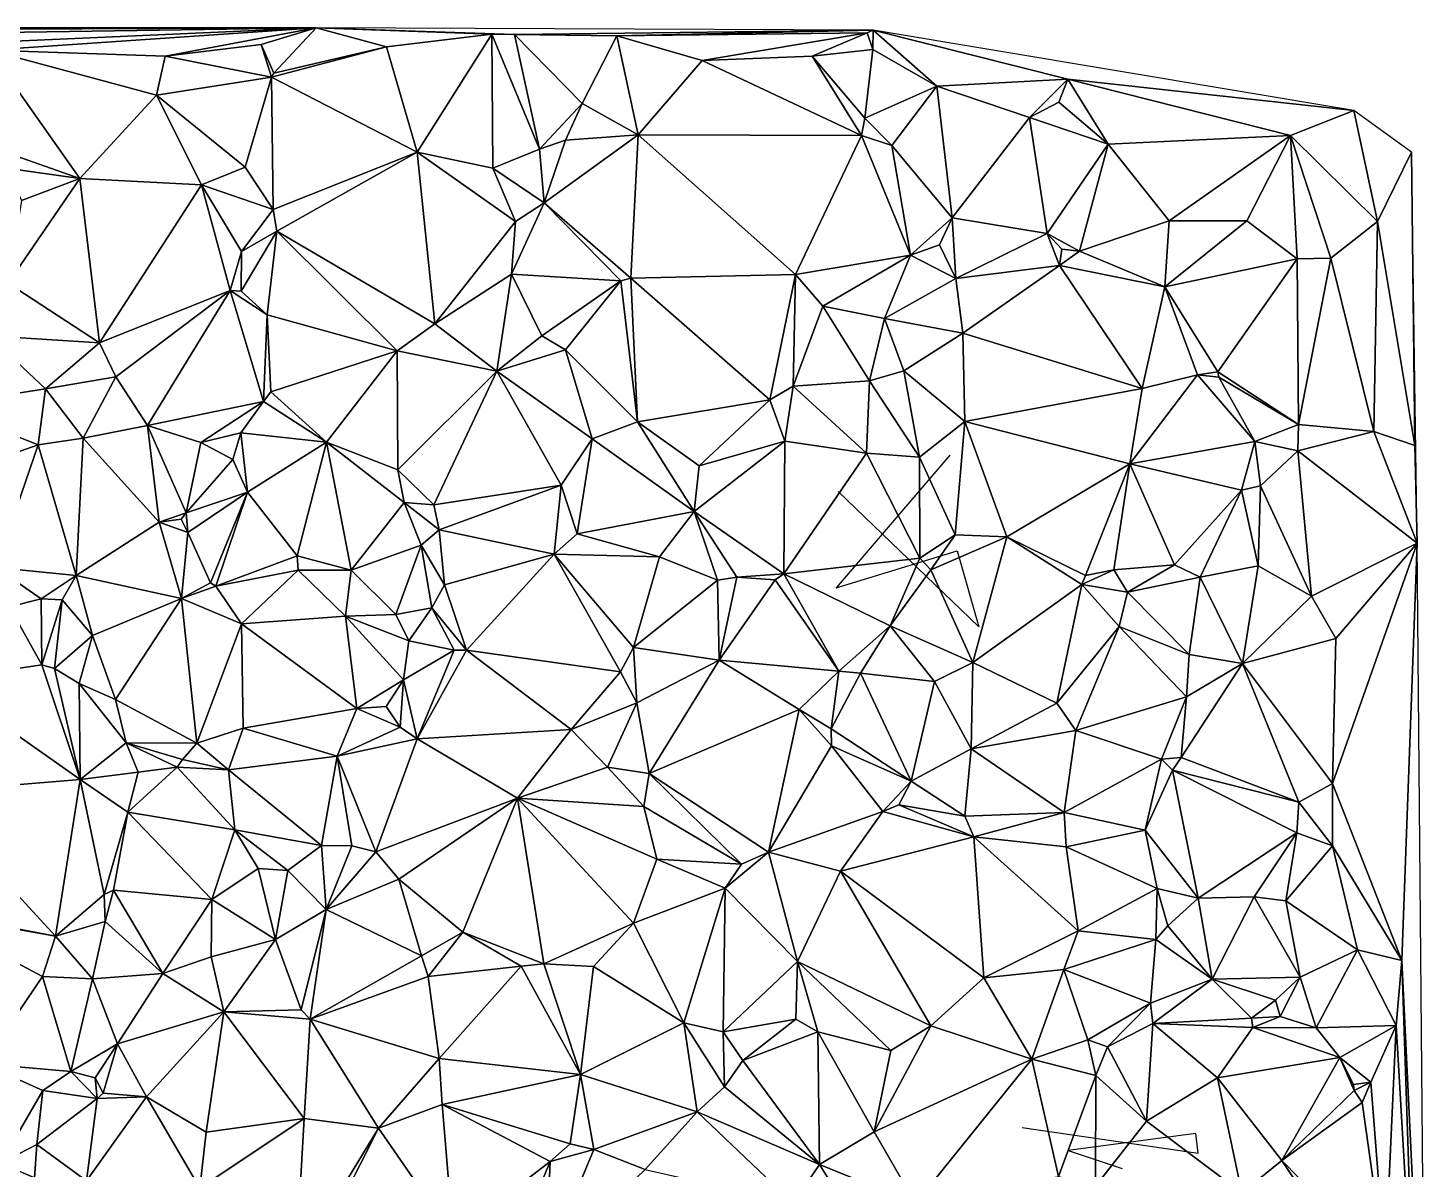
# Model space of a CAD drawing. Header units: metres. Extents: x -15 to 15, y -15.8 to 15.
# Drawn here: x 1.74 to 14.97, y 4.16 to 14.97 of the extents above; entities that cross this region are included whole.
import ezdxf

# ---------------------------------------------------------------- set-up
doc = ezdxf.new("R2010")
doc.units = ezdxf.units.M
doc.layers.add('CRACKS', color=1, linetype='Continuous')
doc.layers.add('STREET_MESH', color=7, linetype='Continuous')

msp = doc.modelspace()

# ---------------------------------------------------------------- linework, layer by layer
at = {"layer": 'CRACKS'}
for points in [[(10.471, 10.923, 0.1), (9.395, 9.669, 0.1), (10.54, 10.018, 0.1), (10.746, 9.298, 0.1), (9.412, 10.58, 0.1)], [(11.157, 4.557, 0.1), (12.824, 4.315, 0.1), (12.802, 4.5, 0.1), (11.592, 4.34, 0.1), (12.103, 4.169, 0.1)]]:
    msp.add_polyline3d(points, dxfattribs=at)
at = {"layer": 'STREET_MESH'}
for points in [[(-6.543, 14.969), (-4.415, 14.931), (4.469, 14.969)], [(-4.415, 14.931), (-2.759, 14.863), (4.469, 14.969)], [(-2.759, 14.863), (0.467, 14.794), (4.469, 14.969)], [(0.467, 14.794), (1.373, 14.759), (4.469, 14.969)], [(1.373, 14.759), (3.039, 14.701), (4.469, 14.969)], [(3.039, 14.701), (3.949, 14.812), (4.469, 14.969)], [(3.949, 14.812), (4.068, 14.541), (4.469, 14.969)], [(4.068, 14.541), (5.134, 14.79), (4.469, 14.969)], [(6.348, 14.908), (9.745, 14.948), (4.469, 14.969)], [(6.133, 14.911), (6.348, 14.908), (4.469, 14.969)], [(5.134, 14.79), (6.133, 14.911), (4.469, 14.969)], [(6.133, 14.911), (5.134, 14.79), (5.426, 13.793)], [(6.143, 13.64), (6.133, 14.911), (5.426, 13.793)], [(6.133, 14.911), (6.583, 13.82), (6.348, 14.908)], [(6.583, 13.82), (6.133, 14.911), (6.143, 13.64)], [(6.348, 14.908), (7.318, 14.896), (9.745, 14.948)], [(6.348, 14.908), (6.987, 14.255), (7.318, 14.896)], [(6.583, 13.82), (6.987, 14.255), (6.348, 14.908)], [(6.987, 14.255), (7.52, 13.957), (7.318, 14.896)], [(7.318, 14.896), (9.689, 14.922), (9.745, 14.948)], [(8.126, 14.662), (9.689, 14.922), (7.318, 14.896)], [(7.52, 13.957), (8.126, 14.662), (7.318, 14.896)], [(9.166, 14.702), (9.689, 14.922), (8.126, 14.662)], [(9.689, 14.922), (9.166, 14.702), (9.742, 14.764)], [(9.689, 14.922), (9.742, 14.764), (9.745, 14.948)], [(9.742, 14.764), (10.347, 14.418), (9.745, 14.948)], [(11.588, 14.485), (14.296, 14.186), (9.745, 14.948)], [(10.347, 14.418), (11.588, 14.485), (9.745, 14.948)], [(1.373, 14.759), (2.229, 13.543), (2.956, 14.332)], [(3.039, 14.701), (1.373, 14.759), (2.956, 14.332)], [(1.373, 14.759), (1.466, 13.811), (2.229, 13.543)], [(4.047, 14.503), (3.039, 14.701), (2.956, 14.332)], [(4.047, 14.503), (3.949, 14.812), (3.039, 14.701)], [(4.068, 14.541), (3.949, 14.812), (4.047, 14.503)], [(5.426, 13.793), (5.134, 14.79), (4.047, 14.503)], [(5.134, 14.79), (4.068, 14.541), (4.047, 14.503)], [(9.166, 14.702), (8.126, 14.662), (9.634, 13.952)], [(9.166, 14.702), (9.665, 14.114), (9.742, 14.764)], [(9.665, 14.114), (9.166, 14.702), (9.634, 13.952)], [(9.665, 14.114), (10.347, 14.418), (9.742, 14.764)], [(8.126, 14.662), (7.52, 13.957), (9.634, 13.952)], [(3.796, 13.65), (4.047, 14.503), (2.956, 14.332)], [(3.796, 13.65), (4.061, 13.249), (4.047, 14.503)], [(4.061, 13.249), (5.426, 13.793), (4.047, 14.503)], [(10.347, 14.418), (11.226, 14.121), (11.588, 14.485)], [(11.226, 14.121), (11.502, 14.266), (11.588, 14.485)], [(11.588, 14.485), (11.502, 14.266), (11.971, 13.87)], [(14.296, 14.186), (11.588, 14.485), (13.697, 13.951)], [(11.588, 14.485), (11.971, 13.87), (13.697, 13.951)], [(2.229, 13.543), (3.383, 13.484), (2.956, 14.332)], [(3.383, 13.484), (3.796, 13.65), (2.956, 14.332)], [(10.347, 14.418), (9.665, 14.114), (9.922, 13.857)], [(10.347, 14.418), (9.922, 13.857), (10.494, 13.171)], [(11.226, 14.121), (10.347, 14.418), (10.494, 13.171)], [(6.987, 14.255), (6.583, 13.82), (6.831, 13.906)], [(7.52, 13.957), (6.987, 14.255), (6.831, 13.906)], [(11.502, 14.266), (11.226, 14.121), (11.971, 13.87)], [(14.52, 13.135), (14.296, 14.186), (13.697, 13.951)], [(14.296, 14.186), (14.52, 13.135), (14.844, 13.792)], [(9.922, 13.857), (9.665, 14.114), (9.634, 13.952)], [(11.393, 13.022), (11.226, 14.121), (10.494, 13.171)], [(11.971, 13.87), (11.226, 14.121), (11.393, 13.022)], [(6.583, 13.82), (6.628, 13.312), (6.831, 13.906)], [(6.628, 13.312), (7.52, 13.957), (6.831, 13.906)], [(7.52, 13.957), (6.628, 13.312), (7.448, 12.601)], [(7.52, 13.957), (7.448, 12.601), (9.009, 12.636)], [(9.634, 13.952), (7.52, 13.957), (9.009, 12.636)], [(10.097, 12.817), (9.634, 13.952), (9.009, 12.636)], [(10.097, 12.817), (9.922, 13.857), (9.634, 13.952)], [(11.971, 13.87), (12.548, 13.144), (13.697, 13.951)], [(13.697, 13.951), (12.548, 13.144), (13.284, 13.144)], [(13.759, 12.783), (13.697, 13.951), (13.284, 13.144)], [(14.078, 12.789), (14.52, 13.135), (13.697, 13.951)], [(13.759, 12.783), (14.078, 12.789), (13.697, 13.951)], [(1.466, 13.811), (1.537, 13.641), (2.229, 13.543)], [(4.061, 13.249), (4.095, 13.045), (5.426, 13.793)], [(4.095, 13.045), (5.592, 12.166), (5.426, 13.793)], [(6.357, 13.136), (6.143, 13.64), (5.426, 13.793)], [(5.592, 12.166), (6.357, 13.136), (5.426, 13.793)], [(6.628, 13.312), (6.583, 13.82), (6.143, 13.64)], [(9.922, 13.857), (10.097, 12.817), (10.494, 13.171)], [(11.971, 13.87), (11.393, 13.022), (11.699, 12.854)], [(12.548, 13.144), (11.971, 13.87), (11.699, 12.854)], [(14.52, 13.135), (14.875, 11.014), (14.844, 13.792)], [(14.875, 11.014), (14.897, 10.09), (14.844, 13.792)], [(1.537, 13.641), (1.677, 13.336), (2.229, 13.543)], [(3.383, 13.484), (4.061, 13.249), (3.796, 13.65)], [(6.357, 13.136), (6.628, 13.312), (6.143, 13.64)], [(1.553, 12.554), (2.416, 11.987), (2.229, 13.543)], [(1.677, 13.336), (1.553, 12.554), (2.229, 13.543)], [(2.416, 11.987), (3.383, 13.484), (2.229, 13.543)], [(3.653, 12.484), (3.383, 13.484), (2.416, 11.987)], [(3.763, 12.853), (3.383, 13.484), (3.653, 12.484)], [(3.383, 13.484), (3.763, 12.853), (4.061, 13.249)], [(4.061, 13.249), (3.763, 12.853), (4.095, 13.045)], [(7.356, 12.575), (6.628, 13.312), (6.319, 12.639)], [(6.628, 13.312), (6.357, 13.136), (6.319, 12.639)], [(6.628, 13.312), (7.356, 12.575), (7.448, 12.601)], [(6.357, 13.136), (5.592, 12.166), (6.319, 12.639)], [(10.097, 12.817), (10.373, 12.914), (10.494, 13.171)], [(10.373, 12.914), (10.528, 12.598), (10.494, 13.171)], [(10.528, 12.598), (11.393, 13.022), (10.494, 13.171)], [(12.507, 12.518), (12.548, 13.144), (11.699, 12.854)], [(12.548, 13.144), (12.507, 12.518), (13.284, 13.144)], [(12.507, 12.518), (13.759, 12.783), (13.284, 13.144)], [(14.486, 11.149), (14.52, 13.135), (14.078, 12.789)], [(14.52, 13.135), (14.486, 11.149), (14.875, 11.014)], [(3.76, 12.477), (4.005, 12.254), (4.095, 13.045)], [(3.763, 12.853), (3.76, 12.477), (4.095, 13.045)], [(4.095, 13.045), (4.005, 12.254), (5.237, 11.912)], [(5.592, 12.166), (4.095, 13.045), (5.237, 11.912)], [(10.528, 12.598), (11.51, 12.72), (11.393, 13.022)], [(11.393, 13.022), (11.532, 12.876), (11.699, 12.854)], [(11.51, 12.72), (11.532, 12.876), (11.393, 13.022)], [(3.76, 12.477), (3.763, 12.853), (3.653, 12.484)], [(10.373, 12.914), (10.097, 12.817), (10.528, 12.598)], [(11.532, 12.876), (11.51, 12.72), (11.699, 12.854)], [(11.51, 12.72), (12.507, 12.518), (11.699, 12.854)], [(9.268, 12.334), (10.097, 12.817), (9.009, 12.636)], [(9.852, 12.218), (10.097, 12.817), (9.268, 12.334)], [(10.097, 12.817), (9.852, 12.218), (10.528, 12.598)], [(11.51, 12.72), (10.528, 12.598), (10.595, 12.078)], [(11.51, 12.72), (10.595, 12.078), (12.292, 11.556)], [(12.507, 12.518), (11.51, 12.72), (12.292, 11.556)], [(13.759, 12.783), (12.507, 12.518), (13.009, 11.713)], [(13.773, 11.213), (13.759, 12.783), (13.009, 11.713)], [(13.759, 12.783), (13.773, 11.213), (14.078, 12.789)], [(13.773, 11.213), (14.486, 11.149), (14.078, 12.789)], [(5.592, 12.166), (6.18, 11.718), (6.319, 12.639)], [(6.18, 11.718), (6.607, 12.053), (6.319, 12.639)], [(6.607, 12.053), (7.356, 12.575), (6.319, 12.639)], [(7.356, 12.575), (6.607, 12.053), (6.831, 11.92)], [(7.512, 11.24), (7.356, 12.575), (6.831, 11.92)], [(7.356, 12.575), (7.512, 11.24), (7.448, 12.601)], [(7.448, 12.601), (8.765, 11.447), (9.009, 12.636)], [(7.512, 11.24), (8.765, 11.447), (7.448, 12.601)], [(9.009, 12.636), (8.765, 11.447), (8.987, 11.576)], [(9.268, 12.334), (9.009, 12.636), (8.987, 11.576)], [(10.528, 12.598), (9.852, 12.218), (10.595, 12.078)], [(2.416, 11.987), (1.553, 12.554), (1.369, 12.054)], [(2.571, 11.665), (3.653, 12.484), (2.416, 11.987)], [(2.571, 11.665), (2.873, 11.205), (3.653, 12.484)], [(2.873, 11.205), (3.971, 11.432), (3.653, 12.484)], [(3.76, 12.477), (3.653, 12.484), (4.005, 12.254)], [(3.653, 12.484), (3.971, 11.432), (4.005, 12.254)], [(12.816, 11.683), (12.507, 12.518), (12.292, 11.556)], [(12.507, 12.518), (12.816, 11.683), (13.009, 11.713)], [(9.71, 11.629), (9.268, 12.334), (8.987, 11.576)], [(9.71, 11.629), (9.852, 12.218), (9.268, 12.334)], [(3.971, 11.432), (4.041, 11.524), (4.005, 12.254)], [(4.005, 12.254), (4.041, 11.524), (5.237, 11.912)], [(10.035, 11.723), (9.852, 12.218), (9.71, 11.629)], [(9.852, 12.218), (10.035, 11.723), (10.595, 12.078)], [(0.894, 11.395), (1.905, 11.553), (1.369, 12.054)], [(1.905, 11.553), (2.416, 11.987), (1.369, 12.054)], [(6.18, 11.718), (5.592, 12.166), (5.237, 11.912)], [(6.607, 12.053), (6.18, 11.718), (6.831, 11.92)], [(10.035, 11.723), (10.613, 11.244), (10.595, 12.078)], [(10.595, 12.078), (10.613, 11.244), (12.292, 11.556)], [(1.905, 11.553), (2.571, 11.665), (2.416, 11.987)], [(4.041, 11.524), (4.568, 11.046), (5.237, 11.912)], [(4.568, 11.046), (5.243, 10.786), (5.237, 11.912)], [(5.243, 10.786), (6.18, 11.718), (5.237, 11.912)], [(6.18, 11.718), (7.083, 11.077), (6.831, 11.92)], [(7.083, 11.077), (7.512, 11.24), (6.831, 11.92)], [(1.905, 11.553), (2.263, 11.084), (2.571, 11.665)], [(2.571, 11.665), (2.263, 11.084), (2.873, 11.205)], [(6.18, 11.718), (5.243, 10.786), (5.584, 10.454)], [(6.789, 10.64), (6.18, 11.718), (5.584, 10.454)], [(6.789, 10.64), (7.083, 11.077), (6.18, 11.718)], [(10.184, 10.906), (10.035, 11.723), (9.71, 11.629)], [(10.184, 10.906), (10.613, 11.244), (10.035, 11.723)], [(12.176, 10.841), (12.816, 11.683), (12.292, 11.556)], [(13.358, 11.054), (12.816, 11.683), (12.176, 10.841)], [(12.816, 11.683), (13.018, 11.663), (13.009, 11.713)], [(13.018, 11.663), (12.816, 11.683), (13.358, 11.054)], [(13.018, 11.663), (13.773, 11.213), (13.009, 11.713)], [(13.773, 11.213), (13.018, 11.663), (13.358, 11.054)], [(1.837, 11.022), (1.905, 11.553), (0.894, 11.395)], [(1.905, 11.553), (1.837, 11.022), (2.263, 11.084)], [(4.041, 11.524), (3.971, 11.432), (4.568, 11.046)], [(8.765, 11.447), (8.908, 11.057), (8.987, 11.576)], [(8.908, 11.057), (9.68, 10.943), (8.987, 11.576)], [(9.68, 10.943), (9.71, 11.629), (8.987, 11.576)], [(9.68, 10.943), (10.184, 10.906), (9.71, 11.629)], [(10.613, 11.244), (12.176, 10.841), (12.292, 11.556)], [(1.837, 11.022), (0.894, 11.395), (1, 10.728)], [(3.377, 11.043), (3.971, 11.432), (2.873, 11.205)], [(3.971, 11.432), (3.377, 11.043), (3.754, 11.135)], [(4.568, 11.046), (3.971, 11.432), (3.754, 11.135)], [(7.512, 11.24), (8.097, 10.822), (8.765, 11.447)], [(8.765, 11.447), (8.097, 10.822), (8.908, 11.057)], [(2.873, 11.205), (2.263, 11.084), (2.983, 10.29)], [(2.873, 11.205), (2.983, 10.29), (3.238, 10.378)], [(3.377, 11.043), (2.873, 11.205), (3.238, 10.378)], [(3.377, 11.043), (3.68, 10.883), (3.754, 11.135)], [(3.68, 10.883), (3.82, 10.573), (3.754, 11.135)], [(3.82, 10.573), (4.568, 11.046), (3.754, 11.135)], [(7.083, 11.077), (8.05, 10.39), (7.512, 11.24)], [(8.05, 10.39), (8.097, 10.822), (7.512, 11.24)], [(10.613, 11.244), (10.184, 10.906), (10.52, 10.168)], [(11.01, 10.151), (10.613, 11.244), (10.52, 10.168)], [(10.613, 11.244), (11.01, 10.151), (12.176, 10.841)], [(13.773, 11.213), (13.358, 11.054), (13.768, 10.965)], [(14.486, 11.149), (13.773, 11.213), (13.768, 10.965)], [(14.486, 11.149), (13.768, 10.965), (14.897, 10.09)], [(14.875, 11.014), (14.486, 11.149), (14.897, 10.09)], [(1.436, 9.859), (1.837, 11.022), (1, 10.728)], [(1.837, 11.022), (1.436, 9.859), (2.197, 9.784)], [(2.263, 11.084), (1.837, 11.022), (2.197, 9.784)], [(2.983, 10.29), (2.263, 11.084), (2.197, 9.784)], [(3.68, 10.883), (3.377, 11.043), (3.238, 10.378)], [(3.82, 10.573), (4.289, 9.971), (4.568, 11.046)], [(4.289, 9.971), (4.802, 9.835), (4.568, 11.046)], [(5.243, 10.786), (4.568, 11.046), (5.304, 10.475)], [(4.568, 11.046), (4.802, 9.835), (5.304, 10.475)], [(7.083, 11.077), (6.789, 10.64), (6.94, 10.178)], [(8.05, 10.39), (7.083, 11.077), (6.94, 10.178)], [(8.05, 10.39), (8.897, 9.799), (8.908, 11.057)], [(8.097, 10.822), (8.05, 10.39), (8.908, 11.057)], [(8.897, 9.799), (9.68, 10.943), (8.908, 11.057)], [(13.358, 11.054), (12.176, 10.841), (13.233, 10.591)], [(13.414, 10.633), (13.358, 11.054), (13.233, 10.591)], [(13.358, 11.054), (13.414, 10.633), (13.768, 10.965)], [(3.82, 10.573), (3.68, 10.883), (3.238, 10.378)], [(9.68, 10.943), (8.897, 9.799), (10.188, 9.947)], [(10.184, 10.906), (9.68, 10.943), (10.188, 9.947)], [(10.184, 10.906), (10.188, 9.947), (10.52, 10.168)], [(13.414, 10.633), (13.897, 9.588), (13.768, 10.965)], [(13.768, 10.965), (13.897, 9.588), (14.897, 10.09)], [(5.584, 10.454), (5.243, 10.786), (5.304, 10.475)], [(11.01, 10.151), (11.757, 9.785), (12.176, 10.841)], [(11.757, 9.785), (12.023, 9.837), (12.176, 10.841)], [(12.023, 9.837), (12.598, 9.884), (12.176, 10.841)], [(12.176, 10.841), (12.598, 9.884), (13.233, 10.591)], [(5.634, 10.217), (6.789, 10.64), (5.584, 10.454)], [(6.724, 9.987), (6.789, 10.64), (5.634, 10.217)], [(6.789, 10.64), (6.724, 9.987), (6.94, 10.178)], [(13.233, 10.591), (12.598, 9.884), (12.841, 9.769)], [(13.392, 9.877), (13.233, 10.591), (12.841, 9.769)], [(13.392, 9.877), (13.414, 10.633), (13.233, 10.591)], [(13.414, 10.633), (13.392, 9.877), (13.897, 9.588)], [(3.82, 10.573), (3.238, 10.378), (3.255, 10.191)], [(3.467, 9.716), (3.82, 10.573), (3.255, 10.191)], [(3.82, 10.573), (3.467, 9.716), (3.52, 9.682)], [(3.82, 10.573), (3.52, 9.682), (4.289, 9.971)], [(4.802, 9.835), (5.465, 10.072), (5.304, 10.475)], [(5.634, 10.217), (5.584, 10.454), (5.304, 10.475)], [(5.465, 10.072), (5.634, 10.217), (5.304, 10.475)], [(2.983, 10.29), (3.191, 10.318), (3.238, 10.378)], [(3.238, 10.378), (3.191, 10.318), (3.255, 10.191)], [(7.721, 9.961), (8.05, 10.39), (6.94, 10.178)], [(8.27, 9.74), (8.05, 10.39), (7.721, 9.961)], [(8.452, 9.77), (8.05, 10.39), (8.27, 9.74)], [(8.05, 10.39), (8.452, 9.77), (8.897, 9.799)], [(3.193, 9.567), (2.983, 10.29), (2.197, 9.784)], [(3.191, 10.318), (2.983, 10.29), (3.255, 10.191)], [(2.983, 10.29), (3.193, 9.567), (3.255, 10.191)], [(3.193, 9.567), (3.467, 9.716), (3.255, 10.191)], [(5.684, 9.695), (5.634, 10.217), (5.465, 10.072)], [(5.684, 9.695), (6.724, 9.987), (5.634, 10.217)], [(5.465, 10.072), (4.802, 9.835), (5.223, 9.414)], [(5.563, 9.478), (5.465, 10.072), (5.223, 9.414)], [(5.684, 9.695), (5.465, 10.072), (5.563, 9.478)], [(6.724, 9.987), (7.721, 9.961), (6.94, 10.178)], [(10.188, 9.947), (10.291, 9.839), (10.52, 10.168)], [(10.291, 9.839), (11.01, 10.151), (10.52, 10.168)], [(10.291, 9.839), (10.688, 8.962), (11.01, 10.151)], [(10.688, 8.962), (11.722, 9.7), (11.01, 10.151)], [(11.722, 9.7), (11.757, 9.785), (11.01, 10.151)], [(13.897, 9.588), (14.127, 9.189), (14.897, 10.09)], [(14.897, 10.09), (14.095, 7.814), (14.751, 6.137)], [(14.127, 9.189), (14.095, 7.814), (14.897, 10.09)], [(14.972, 1.549), (14.897, 10.09), (14.751, 6.137)], [(3.52, 9.682), (4.297, 9.835), (4.289, 9.971)], [(4.297, 9.835), (4.802, 9.835), (4.289, 9.971)], [(6.724, 9.987), (5.684, 9.695), (5.893, 9.078)], [(7.35, 8.872), (6.724, 9.987), (5.893, 9.078)], [(7.475, 9.101), (6.724, 9.987), (7.35, 8.872)], [(6.724, 9.987), (7.475, 9.101), (7.721, 9.961)], [(7.475, 9.101), (8.27, 9.74), (7.721, 9.961)], [(8.897, 9.799), (9.905, 9.308), (10.188, 9.947)], [(9.905, 9.308), (10.291, 9.839), (10.188, 9.947)], [(1.865, 9.564), (1.436, 9.859), (1.564, 9.487)], [(1.436, 9.859), (1.865, 9.564), (2.197, 9.784)], [(4.297, 9.835), (3.52, 9.682), (3.763, 9.326)], [(4.746, 9.398), (4.297, 9.835), (3.763, 9.326)], [(4.297, 9.835), (4.746, 9.398), (4.802, 9.835)], [(4.802, 9.835), (4.746, 9.398), (5.223, 9.414)], [(8.897, 9.799), (8.452, 9.77), (8.817, 9.743)], [(8.897, 9.799), (8.817, 9.743), (9.419, 8.877)], [(9.905, 9.308), (8.897, 9.799), (9.419, 8.877)], [(10.291, 9.839), (9.905, 9.308), (10.688, 8.962)], [(11.722, 9.7), (12.153, 9.628), (12.023, 9.837)], [(11.757, 9.785), (11.722, 9.7), (12.023, 9.837)], [(12.153, 9.628), (12.598, 9.884), (12.023, 9.837)], [(12.598, 9.884), (12.153, 9.628), (12.841, 9.769)], [(13.244, 8.952), (13.392, 9.877), (12.841, 9.769)], [(13.392, 9.877), (13.244, 8.952), (13.897, 9.588)], [(1.865, 9.564), (2.063, 9.555), (2.197, 9.784)], [(2.063, 9.555), (2.351, 9.217), (2.197, 9.784)], [(2.351, 9.217), (3.193, 9.567), (2.197, 9.784)], [(3.52, 9.682), (3.467, 9.716), (3.193, 9.567)], [(3.52, 9.682), (3.193, 9.567), (3.763, 9.326)], [(5.893, 9.078), (5.684, 9.695), (5.563, 9.478)], [(8.27, 9.74), (7.475, 9.101), (8.287, 8.981)], [(8.452, 9.77), (8.27, 9.74), (8.287, 8.981)], [(8.452, 9.77), (8.287, 8.981), (8.817, 9.743)], [(8.817, 9.743), (8.287, 8.981), (9.419, 8.877)], [(11.484, 8.574), (11.722, 9.7), (10.688, 8.962)], [(11.722, 9.7), (11.484, 8.574), (12.073, 9.301)], [(12.153, 9.628), (11.722, 9.7), (12.073, 9.301)], [(12.153, 9.628), (12.737, 9.037), (12.841, 9.769)], [(12.737, 9.037), (13.244, 8.952), (12.841, 9.769)], [(1.87, 8.938), (1.865, 9.564), (1.564, 9.487)], [(2.063, 9.555), (1.865, 9.564), (1.87, 8.938)], [(2.063, 9.555), (1.87, 8.938), (1.991, 8.905)], [(2.351, 9.217), (2.063, 9.555), (1.991, 8.905)], [(2.567, 8.61), (3.193, 9.567), (2.351, 9.217)], [(2.567, 8.61), (3.338, 8.198), (3.193, 9.567)], [(3.193, 9.567), (3.338, 8.198), (3.763, 9.326)], [(12.737, 9.037), (12.153, 9.628), (12.073, 9.301)], [(13.897, 9.588), (13.244, 8.952), (14.127, 9.189)], [(0.894, 8.794), (1.87, 8.938), (1.564, 9.487)], [(4.853, 8.524), (4.746, 9.398), (3.763, 9.326)], [(4.746, 9.398), (5.348, 9.165), (5.223, 9.414)], [(5.348, 9.165), (4.746, 9.398), (5.297, 8.795)], [(4.746, 9.398), (4.853, 8.524), (5.297, 8.795)], [(5.348, 9.165), (5.563, 9.478), (5.223, 9.414)], [(5.348, 9.165), (5.777, 9.077), (5.563, 9.478)], [(5.777, 9.077), (5.893, 9.078), (5.563, 9.478)], [(3.338, 8.198), (3.778, 8.338), (3.763, 9.326)], [(3.778, 8.338), (4.853, 8.524), (3.763, 9.326)], [(9.625, 8.861), (9.905, 9.308), (9.419, 8.877)], [(9.905, 9.308), (9.625, 8.861), (10.325, 8.78)], [(10.688, 8.962), (9.905, 9.308), (10.325, 8.78)], [(11.484, 8.574), (11.665, 8.317), (12.073, 9.301)], [(12.073, 9.301), (11.665, 8.317), (12.712, 8.636)], [(12.737, 9.037), (12.073, 9.301), (12.712, 8.636)], [(2.223, 8.76), (2.351, 9.217), (1.991, 8.905)], [(2.223, 8.76), (2.567, 8.61), (2.351, 9.217)], [(5.777, 9.077), (5.348, 9.165), (5.297, 8.795)], [(14.127, 9.189), (13.244, 8.952), (14.095, 7.814)], [(5.425, 8.237), (5.777, 9.077), (5.297, 8.795)], [(6.885, 8.326), (5.893, 9.078), (5.425, 8.237)], [(5.893, 9.078), (5.777, 9.077), (5.425, 8.237)], [(7.35, 8.872), (5.893, 9.078), (6.885, 8.326)], [(7.506, 8.577), (7.475, 9.101), (7.35, 8.872)], [(7.475, 9.101), (7.506, 8.577), (8.287, 8.981)], [(12.737, 9.037), (12.712, 8.636), (13.244, 8.952)], [(1.87, 8.938), (0.894, 8.794), (2.233, 7.854)], [(1.87, 8.938), (2.233, 7.854), (1.991, 8.905)], [(2.233, 7.854), (2.223, 8.76), (1.991, 8.905)], [(7.506, 8.577), (7.35, 8.872), (6.885, 8.326)], [(8.287, 8.981), (7.506, 8.577), (7.622, 7.908)], [(9.045, 8.515), (8.287, 8.981), (7.622, 7.908)], [(8.287, 8.981), (9.045, 8.515), (9.419, 8.877)], [(9.419, 8.877), (9.045, 8.515), (9.347, 8.331)], [(9.625, 8.861), (9.419, 8.877), (9.347, 8.331)], [(10.674, 8.143), (10.688, 8.962), (10.325, 8.78)], [(10.674, 8.143), (11.484, 8.574), (10.688, 8.962)], [(12.712, 8.636), (12.661, 8.062), (13.244, 8.952)], [(12.661, 8.062), (13.775, 7.637), (13.244, 8.952)], [(13.244, 8.952), (13.775, 7.637), (14.095, 7.814)], [(0.894, 8.794), (0.746, 7.729), (2.233, 7.854)], [(2.67, 8.199), (2.223, 8.76), (2.233, 7.854)], [(2.223, 8.76), (2.67, 8.199), (2.567, 8.61)], [(4.853, 8.524), (5.132, 8.545), (5.297, 8.795)], [(5.132, 8.545), (5.266, 8.347), (5.297, 8.795)], [(5.266, 8.347), (5.425, 8.237), (5.297, 8.795)], [(10.103, 7.837), (9.625, 8.861), (9.347, 8.331)], [(10.325, 8.78), (9.625, 8.861), (10.103, 7.837)], [(10.674, 8.143), (10.325, 8.78), (10.103, 7.837)], [(2.67, 8.199), (3.338, 8.198), (2.567, 8.61)], [(12.712, 8.636), (11.665, 8.317), (12.475, 8.045)], [(12.661, 8.062), (12.712, 8.636), (12.475, 8.045)], [(4.853, 8.524), (3.778, 8.338), (4.669, 8.075)], [(5.266, 8.347), (4.853, 8.524), (4.669, 8.075)], [(5.266, 8.347), (5.132, 8.545), (4.853, 8.524)], [(7.506, 8.577), (6.885, 8.326), (7.228, 7.968)], [(7.622, 7.908), (7.506, 8.577), (7.228, 7.968)], [(8.754, 7.163), (9.045, 8.515), (7.622, 7.908)], [(9.045, 8.515), (8.754, 7.163), (9.351, 8.17)], [(9.045, 8.515), (9.351, 8.17), (9.347, 8.331)], [(11.665, 8.317), (11.484, 8.574), (10.674, 8.143)], [(3.778, 8.338), (3.338, 8.198), (3.64, 7.944)], [(4.669, 8.075), (3.778, 8.338), (3.64, 7.944)], [(5.266, 8.347), (4.669, 8.075), (5.425, 8.237)], [(5.425, 8.237), (4.669, 8.075), (5.035, 7.168)], [(6.375, 7.675), (5.425, 8.237), (5.035, 7.168)], [(6.375, 7.675), (6.885, 8.326), (5.425, 8.237)], [(6.885, 8.326), (6.375, 7.675), (7.228, 7.968)], [(9.351, 8.17), (10.103, 7.837), (9.347, 8.331)], [(11.665, 8.317), (10.674, 8.143), (11.553, 7.541)], [(11.665, 8.317), (11.553, 7.541), (12.475, 8.045)], [(2.783, 7.921), (2.67, 8.199), (2.233, 7.854)], [(2.67, 8.199), (3.203, 8.042), (3.338, 8.198)], [(3.151, 7.969), (2.67, 8.199), (2.783, 7.921)], [(3.151, 7.969), (3.203, 8.042), (2.67, 8.199)], [(3.338, 8.198), (3.203, 8.042), (3.64, 7.944)], [(4.52, 7.226), (4.669, 8.075), (3.64, 7.944)], [(4.52, 7.226), (4.807, 7.224), (4.669, 8.075)], [(4.669, 8.075), (4.807, 7.224), (5.035, 7.168)], [(8.754, 7.163), (9.837, 7.549), (9.351, 8.17)], [(9.837, 7.549), (10.103, 7.837), (9.351, 8.17)], [(10.612, 7.504), (10.674, 8.143), (10.103, 7.837)], [(10.674, 8.143), (10.612, 7.504), (11.553, 7.541)], [(3.7, 7.375), (3.151, 7.969), (2.686, 7.543)], [(2.686, 7.543), (3.151, 7.969), (2.783, 7.921)], [(3.203, 8.042), (3.151, 7.969), (3.64, 7.944)], [(3.151, 7.969), (3.7, 7.375), (3.64, 7.944)], [(3.7, 7.375), (4.52, 7.226), (3.64, 7.944)], [(6.375, 7.675), (7.571, 7.598), (7.228, 7.968)], [(7.571, 7.598), (7.622, 7.908), (7.228, 7.968)], [(11.553, 7.541), (12.32, 7.373), (12.475, 8.045)], [(12.32, 7.373), (12.579, 7.942), (12.475, 8.045)], [(12.822, 6.729), (12.579, 7.942), (12.32, 7.373)], [(12.579, 7.942), (12.661, 8.062), (12.475, 8.045)], [(12.661, 8.062), (12.579, 7.942), (13.775, 7.637)], [(13.775, 7.637), (12.579, 7.942), (13.757, 7.348)], [(12.579, 7.942), (12.822, 6.729), (13.757, 7.348)], [(0.746, 7.729), (2.001, 6.369), (2.233, 7.854)], [(2.001, 6.369), (2.461, 6.763), (2.233, 7.854)], [(2.686, 7.543), (2.783, 7.921), (2.233, 7.854)], [(2.461, 6.763), (2.686, 7.543), (2.233, 7.854)], [(7.571, 7.598), (8.496, 7.052), (7.622, 7.908)], [(8.496, 7.052), (8.754, 7.163), (7.622, 7.908)], [(9.837, 7.549), (9.987, 7.614), (10.103, 7.837)], [(9.987, 7.614), (10.612, 7.504), (10.103, 7.837)], [(13.775, 7.637), (14.095, 7.225), (14.095, 7.814)], [(14.095, 7.814), (14.095, 7.225), (14.751, 6.137)], [(0.746, 7.729), (0.731, 6.613), (2.001, 6.369)], [(2.686, 7.543), (2.461, 6.763), (2.548, 6.804)], [(3.482, 6.716), (2.686, 7.543), (2.548, 6.804)], [(3.7, 7.375), (2.686, 7.543), (3.482, 6.716)], [(5.253, 6.908), (6.375, 7.675), (5.035, 7.168)], [(5.253, 6.908), (5.859, 6.407), (6.375, 7.675)], [(6.375, 7.675), (5.859, 6.407), (6.624, 6.108)], [(7.474, 6.493), (6.375, 7.675), (6.624, 6.108)], [(6.375, 7.675), (7.474, 6.493), (7.695, 7.098)], [(7.571, 7.598), (6.375, 7.675), (7.695, 7.098)], [(8.496, 7.052), (7.571, 7.598), (7.695, 7.098)], [(9.837, 7.549), (8.754, 7.163), (9.434, 6.986)], [(10.697, 7.31), (9.837, 7.549), (9.434, 6.986)], [(10.697, 7.31), (9.987, 7.614), (9.837, 7.549)], [(10.612, 7.504), (9.987, 7.614), (10.697, 7.31)], [(14.095, 7.225), (13.775, 7.637), (13.757, 7.348)], [(10.612, 7.504), (10.697, 7.31), (11.553, 7.541)], [(11.553, 7.541), (10.697, 7.31), (11.572, 7.214)], [(12.32, 7.373), (11.553, 7.541), (11.572, 7.214)], [(3.7, 7.375), (3.482, 6.716), (3.921, 7.009)], [(4.201, 6.992), (3.7, 7.375), (3.921, 7.009)], [(3.7, 7.375), (4.201, 6.992), (4.52, 7.226)], [(10.792, 5.973), (10.697, 7.31), (9.434, 6.986)], [(10.697, 7.31), (11.685, 6.419), (11.572, 7.214)], [(11.685, 6.419), (10.697, 7.31), (10.792, 5.973)], [(12.434, 6.82), (12.32, 7.373), (11.572, 7.214)], [(12.434, 6.82), (12.822, 6.729), (12.32, 7.373)], [(12.822, 6.729), (13.353, 6.741), (13.757, 7.348)], [(13.353, 6.741), (13.653, 6.705), (13.757, 7.348)], [(13.653, 6.705), (14.095, 7.225), (13.757, 7.348)], [(4.201, 6.992), (4.564, 6.623), (4.52, 7.226)], [(4.52, 7.226), (4.564, 6.623), (4.807, 7.224)], [(4.807, 7.224), (4.564, 6.623), (5.035, 7.168)], [(4.564, 6.623), (5.253, 6.908), (5.035, 7.168)], [(8.754, 7.163), (8.343, 6.825), (9.028, 6.13)], [(8.754, 7.163), (8.496, 7.052), (8.343, 6.825)], [(8.754, 7.163), (9.028, 6.13), (9.434, 6.986)], [(11.685, 6.419), (12.434, 6.82), (11.572, 7.214)], [(14.095, 7.225), (13.653, 6.705), (14.331, 6.24)], [(14.095, 7.225), (14.331, 6.24), (14.751, 6.137)], [(7.474, 6.493), (8.343, 6.825), (7.695, 7.098)], [(8.343, 6.825), (8.496, 7.052), (7.695, 7.098)], [(3.482, 6.716), (4.085, 6.337), (3.921, 7.009)], [(4.085, 6.337), (4.201, 6.992), (3.921, 7.009)], [(4.085, 6.337), (4.564, 6.623), (4.201, 6.992)], [(5.253, 6.908), (4.564, 6.623), (5.466, 6.183)], [(5.253, 6.908), (5.466, 6.183), (5.859, 6.407)], [(9.028, 6.13), (10.291, 5.519), (9.434, 6.986)], [(10.291, 5.519), (10.792, 5.973), (9.434, 6.986)], [(2.469, 6.509), (2.461, 6.763), (2.001, 6.369)], [(2.461, 6.763), (2.469, 6.509), (2.548, 6.804)], [(2.469, 6.509), (3.017, 6.014), (2.548, 6.804)], [(3.017, 6.014), (3.482, 6.716), (2.548, 6.804)], [(8.343, 6.825), (7.474, 6.493), (7.952, 5.548)], [(8.323, 5.463), (8.343, 6.825), (7.952, 5.548)], [(8.343, 6.825), (8.323, 5.463), (9.028, 6.13)], [(12.434, 6.82), (11.685, 6.419), (12.423, 6.337)], [(12.534, 6.467), (12.434, 6.82), (12.423, 6.337)], [(12.434, 6.82), (12.534, 6.467), (12.822, 6.729)], [(3.482, 6.716), (3.017, 6.014), (3.475, 6.174)], [(4.085, 6.337), (3.482, 6.716), (3.475, 6.174)], [(4.564, 6.623), (4.085, 6.337), (4.328, 5.672)], [(4.564, 6.623), (4.328, 5.672), (4.411, 5.583)], [(5.466, 6.183), (4.564, 6.623), (4.411, 5.583)], [(12.822, 6.729), (12.534, 6.467), (12.955, 5.962)], [(13.353, 6.741), (12.822, 6.729), (12.955, 5.962)], [(13.353, 6.741), (12.955, 5.962), (13.79, 5.98)], [(13.653, 6.705), (13.353, 6.741), (13.79, 5.98)], [(13.653, 6.705), (13.79, 5.98), (14.331, 6.24)], [(0.731, 6.613), (0.727, 6.597), (2.001, 6.369)], [(1.876, 5.988), (0.727, 6.597), (1.315, 5.16)], [(0.727, 6.597), (1.876, 5.988), (2.001, 6.369)], [(2.35, 5.965), (2.469, 6.509), (2.001, 6.369)], [(2.469, 6.509), (2.35, 5.965), (3.017, 6.014)], [(7.095, 6.082), (7.474, 6.493), (6.624, 6.108)], [(7.474, 6.493), (7.095, 6.082), (7.952, 5.548)], [(1.876, 5.988), (2.35, 5.965), (2.001, 6.369)], [(5.466, 6.183), (5.53, 5.986), (5.859, 6.407)], [(5.53, 5.986), (6.411, 6.084), (5.859, 6.407)], [(5.859, 6.407), (6.411, 6.084), (6.624, 6.108)], [(11.685, 6.419), (10.792, 5.973), (11.55, 6.054)], [(12.423, 6.337), (11.685, 6.419), (11.55, 6.054)], [(12.955, 5.962), (12.534, 6.467), (12.423, 6.337)], [(3.593, 5.654), (4.085, 6.337), (3.475, 6.174)], [(4.328, 5.672), (4.085, 6.337), (3.593, 5.654)], [(12.372, 5.736), (12.423, 6.337), (11.55, 6.054)], [(12.955, 5.962), (12.423, 6.337), (12.372, 5.736)], [(13.79, 5.98), (13.941, 5.5), (14.331, 6.24)], [(14.331, 6.24), (13.941, 5.5), (14.697, 5.522)], [(14.331, 6.24), (14.697, 5.522), (14.751, 6.137)], [(3.017, 6.014), (3.593, 5.654), (3.475, 6.174)], [(5.53, 5.986), (5.466, 6.183), (4.411, 5.583)], [(6.411, 6.084), (6.974, 5.058), (6.624, 6.108)], [(6.974, 5.058), (7.095, 6.082), (6.624, 6.108)], [(8.323, 5.463), (9.011, 5.584), (9.028, 6.13)], [(9.011, 5.584), (9.22, 5.464), (9.028, 6.13)], [(9.028, 6.13), (9.22, 5.464), (9.912, 5.286)], [(10.291, 5.519), (9.028, 6.13), (9.912, 5.286)], [(14.697, 5.522), (14.868, 2.618), (14.751, 6.137)], [(14.868, 2.618), (14.972, 1.549), (14.751, 6.137)], [(2.144, 5.088), (1.876, 5.988), (1.315, 5.16)], [(2.35, 5.965), (1.876, 5.988), (2.144, 5.088)], [(2.586, 5.348), (2.35, 5.965), (2.144, 5.088)], [(2.35, 5.965), (2.586, 5.348), (3.017, 6.014)], [(3.017, 6.014), (2.586, 5.348), (3.593, 5.654)], [(5.53, 5.986), (4.411, 5.583), (5.635, 5.21)], [(6.411, 6.084), (5.53, 5.986), (5.635, 5.21)], [(6.411, 6.084), (5.635, 5.21), (6.974, 5.058)], [(7.095, 6.082), (6.974, 5.058), (7.952, 5.548)], [(10.792, 5.973), (10.291, 5.519), (11.247, 5.205)], [(11.55, 6.054), (10.792, 5.973), (11.247, 5.205)], [(11.55, 6.054), (11.247, 5.205), (11.778, 5.386)], [(12.372, 5.736), (11.55, 6.054), (11.778, 5.386)], [(12.392, 5.541), (12.955, 5.962), (12.372, 5.736)], [(12.955, 5.962), (12.392, 5.541), (13.329, 5.593)], [(13.79, 5.98), (12.955, 5.962), (13.555, 5.762)], [(12.955, 5.962), (13.329, 5.593), (13.555, 5.762)], [(13.6, 5.609), (13.79, 5.98), (13.555, 5.762)], [(13.6, 5.609), (13.941, 5.5), (13.79, 5.98)], [(11.965, 5.32), (12.372, 5.736), (11.778, 5.386)], [(11.965, 5.32), (12.392, 5.541), (12.372, 5.736)], [(13.329, 5.593), (13.6, 5.609), (13.555, 5.762)], [(2.586, 5.348), (2.861, 4.847), (3.593, 5.654)], [(3.593, 5.654), (2.861, 4.847), (3.427, 4.514)], [(4.354, 4.643), (3.593, 5.654), (3.427, 4.514)], [(4.411, 5.583), (4.328, 5.672), (3.593, 5.654)], [(4.354, 4.643), (4.411, 5.583), (3.593, 5.654)], [(4.411, 5.583), (4.354, 4.643), (5.06, 4.552)], [(5.635, 5.21), (4.411, 5.583), (5.06, 4.552)], [(8.323, 5.463), (8.511, 5.193), (9.011, 5.584)], [(9.011, 5.584), (8.511, 5.193), (9.22, 5.464)], [(12.392, 5.541), (13.339, 5.505), (13.329, 5.593)], [(13.339, 5.505), (13.6, 5.609), (13.329, 5.593)], [(13.941, 5.5), (13.6, 5.609), (13.339, 5.505)], [(6.974, 5.058), (8.077, 4.706), (7.952, 5.548)], [(8.077, 4.706), (8.337, 4.942), (7.952, 5.548)], [(8.337, 4.942), (8.323, 5.463), (7.952, 5.548)], [(8.511, 5.193), (8.323, 5.463), (8.337, 4.942)], [(8.511, 5.193), (9.235, 4.206), (9.22, 5.464)], [(9.22, 5.464), (9.755, 4.517), (9.912, 5.286)], [(9.235, 4.206), (9.755, 4.517), (9.22, 5.464)], [(9.755, 4.517), (10.291, 5.519), (9.912, 5.286)], [(10.291, 5.519), (9.755, 4.517), (11.247, 5.205)], [(11.965, 5.32), (12.333, 4.617), (12.392, 5.541)], [(12.392, 5.541), (12.333, 4.617), (13.006, 5.028)], [(13.339, 5.505), (12.392, 5.541), (13.006, 5.028)], [(14.166, 5.221), (13.339, 5.505), (13.006, 5.028)], [(13.941, 5.5), (13.339, 5.505), (14.166, 5.221)], [(13.941, 5.5), (14.166, 5.221), (14.697, 5.522)], [(14.166, 5.221), (14.457, 4.987), (14.697, 5.522)], [(14.457, 4.987), (14.595, 3.247), (14.697, 5.522)], [(14.697, 5.522), (14.595, 3.247), (14.868, 2.618)], [(2.586, 5.348), (2.144, 5.088), (2.376, 5.028)], [(2.452, 4.883), (2.586, 5.348), (2.376, 5.028)], [(2.861, 4.847), (2.586, 5.348), (2.452, 4.883)], [(11.247, 5.205), (11.854, 5.051), (11.778, 5.386)], [(11.854, 5.051), (11.965, 5.32), (11.778, 5.386)], [(12.333, 4.617), (11.965, 5.32), (11.854, 5.051)], [(5.661, 4.775), (5.635, 5.21), (5.06, 4.552)], [(5.635, 5.21), (5.661, 4.775), (6.974, 5.058)], [(9.235, 4.206), (8.511, 5.193), (8.337, 4.942)], [(9.755, 4.517), (10.146, 3.838), (11.247, 5.205)], [(10.146, 3.838), (11.499, 4.093), (11.247, 5.205)], [(11.499, 4.093), (11.854, 5.051), (11.247, 5.205)], [(14.166, 5.221), (13.006, 5.028), (13.616, 4.245)], [(14.3, 4.906), (14.166, 5.221), (13.616, 4.245)], [(14.166, 5.221), (14.293, 4.965), (14.457, 4.987)], [(14.3, 4.906), (14.293, 4.965), (14.166, 5.221)], [(1.879, 4.907), (2.144, 5.088), (1.315, 5.16)], [(1.481, 4.221), (1.879, 4.907), (1.315, 5.16)], [(2.396, 4.831), (2.144, 5.088), (1.879, 4.907)], [(2.144, 5.088), (2.396, 4.831), (2.376, 5.028)], [(5.661, 4.775), (6.874, 4.403), (6.974, 5.058)], [(6.874, 4.403), (7.098, 4.349), (6.974, 5.058)], [(7.098, 4.349), (8.077, 4.706), (6.974, 5.058)], [(11.499, 4.093), (11.85, 4.001), (11.854, 5.051)], [(11.85, 4.001), (12.333, 4.617), (11.854, 5.051)], [(1.481, 4.221), (1.824, 4.397), (1.879, 4.907)], [(1.824, 4.397), (2.396, 4.831), (1.879, 4.907)], [(2.396, 4.831), (2.452, 4.883), (2.376, 5.028)], [(8.077, 4.706), (9.235, 4.206), (8.337, 4.942)], [(12.333, 4.617), (13.235, 3.939), (13.006, 5.028)], [(13.006, 5.028), (13.235, 3.939), (13.616, 4.245)], [(14.3, 4.906), (13.616, 4.245), (14.375, 4.794)], [(14.293, 4.965), (14.3, 4.906), (14.457, 4.987)], [(14.457, 4.987), (14.3, 4.906), (14.375, 4.794)], [(14.595, 3.247), (14.457, 4.987), (14.375, 4.794)], [(2.396, 4.831), (1.824, 4.397), (2.293, 4.052)], [(2.861, 4.847), (2.396, 4.831), (2.293, 4.052)], [(3.367, 3.984), (2.861, 4.847), (2.293, 4.052)], [(2.861, 4.847), (2.452, 4.883), (2.396, 4.831)], [(2.861, 4.847), (3.367, 3.984), (3.427, 4.514)], [(5.768, 3.527), (5.661, 4.775), (5.06, 4.552)], [(6.874, 4.403), (5.661, 4.775), (6.686, 4.235)], [(5.661, 4.775), (5.768, 3.527), (6.686, 4.235)], [(13.616, 4.245), (14.595, 3.247), (14.375, 4.794)], [(3.367, 3.984), (4.354, 4.643), (3.427, 4.514)], [(4.275, 3.264), (4.354, 4.643), (3.367, 3.984)], [(4.354, 4.643), (4.275, 3.264), (5.06, 4.552)], [(7.585, 4.159), (8.077, 4.706), (7.098, 4.349)], [(7.585, 4.159), (8.988, 3.842), (8.077, 4.706)], [(8.988, 3.842), (9.235, 4.206), (8.077, 4.706)], [(4.275, 3.264), (4.364, 3.175), (5.06, 4.552)], [(4.364, 3.175), (5.768, 3.527), (5.06, 4.552)], [(10.146, 3.838), (9.755, 4.517), (9.235, 4.206)], [(12.333, 4.617), (11.85, 4.001), (13.235, 3.939)], [(1.824, 4.397), (1.481, 4.221), (1.801, 4.081)], [(2.293, 4.052), (1.824, 4.397), (1.801, 4.081)], [(7.098, 4.349), (6.874, 4.403), (6.686, 4.235)], [(5.768, 3.527), (6.252, 3.19), (6.686, 4.235)], [(6.252, 3.19), (6.643, 3.254), (6.686, 4.235)], [(6.643, 3.254), (7.098, 4.349), (6.686, 4.235)], [(6.643, 3.254), (7.585, 4.159), (7.098, 4.349)], [(13.235, 3.939), (14.3, 3.212), (13.616, 4.245)], [(13.616, 4.245), (14.3, 3.212), (14.595, 3.247)], [(1.481, 4.221), (1.58, 2.761), (1.801, 4.081)], [(8.988, 3.842), (9.719, 3.43), (9.235, 4.206)], [(9.719, 3.43), (10.146, 3.838), (9.235, 4.206)]]:
    msp.add_3dface(points, dxfattribs=at)

doc.saveas('drawing.dxf')
